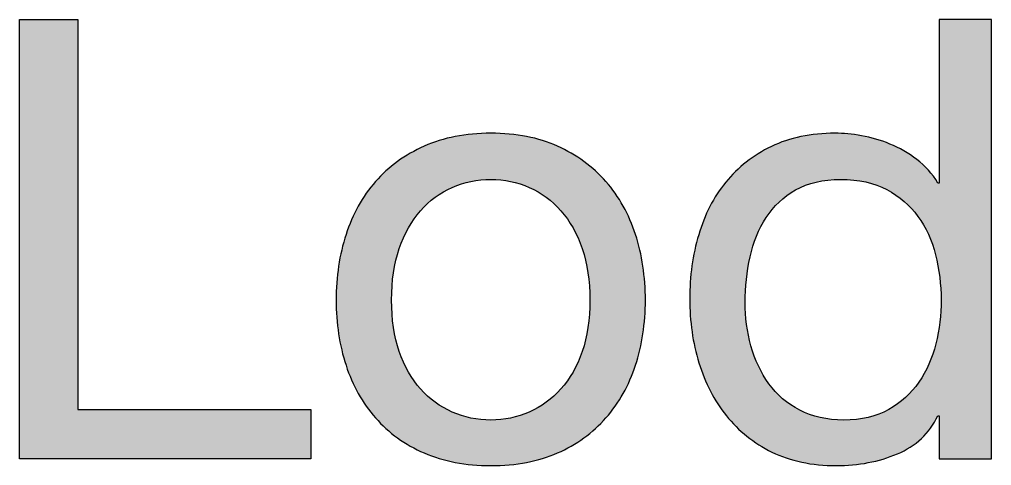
# Paper-space layout 'A0mask (portrait)' of a CAD drawing. Extents: x 0 to 810, y 0 to 1153.
# Drawn here: x 674.49 to 681, y 64.5 to 67.48 of the extents above; entities that cross this region are included whole.
import ezdxf
from ezdxf.enums import TextEntityAlignment as Align

# ---------------------------------------------------------------- set-up
doc = ezdxf.new("R2010")
doc.units = 0
doc.layers.get('0').update_dxf_attribs({"linetype": 'CONTINUOUS'})
doc.layers.get('Defpoints').update_dxf_attribs({"linetype": 'CONTINUOUS'})
doc.layers.add('JPP_Mask', color=7, linetype='CONTINUOUS')
doc.styles.add('JPP', font='arial.ttf')

# ---------------------------------------------------------------- blocks, each defined once
blk = doc.blocks.new('A0mask (portrait)')
at = {"true_color": 0x004a91}
blk.add_hatch(color=154, dxfattribs=at).paths.add_polyline_path([(676.4426, 64.8708), (674.8853, 64.8708), (674.8853, 67.4828), (674.4938, 67.4828), (674.4938, 64.5412), (676.4426, 64.5412)])
h = blk.add_hatch(color=154, dxfattribs=at)
edge = h.paths.add_edge_path()
edge.add_spline(control_points=[(680.9954, 65.0009), (680.9954, 65.3456), (680.9954, 65.834), (680.9954, 66.2864)], knot_values=[19.437481, 19.437481, 19.437481, 19.437481, 19.749975, 19.749975, 19.749975, 19.749975], degree=3, periodic=0)
edge.add_spline(control_points=[(680.9954, 66.2864), (680.9954, 66.7389), (680.9954, 67.1554), (680.9954, 67.3565)], knot_values=[19.124987, 19.124987, 19.124987, 19.124987, 19.437481, 19.437481, 19.437481, 19.437481], degree=3, periodic=0)
edge.add_spline(control_points=[(680.9954, 67.3565), (680.9954, 67.3816), (680.9954, 67.4034), (680.9954, 67.4214)], knot_values=[19.085926, 19.085926, 19.085926, 19.085926, 19.124987, 19.124987, 19.124987, 19.124987], degree=3, periodic=0)
edge.add_spline(control_points=[(680.9954, 67.4214), (680.9954, 67.4395), (680.9954, 67.4538), (680.9954, 67.4641)], knot_values=[19.046864, 19.046864, 19.046864, 19.046864, 19.085926, 19.085926, 19.085926, 19.085926], degree=3, periodic=0)
edge.add_spline(control_points=[(680.9954, 67.4828), (680.9954, 67.4828), (680.9954, 67.4828), (680.9954, 67.4828), (680.9954, 67.4828), (680.9954, 67.4828), (680.9954, 67.4828)], knot_values=[18.999258, 18.999258, 18.999258, 18.999258, 18.999583, 18.999583, 18.999583, 19.000326, 19.000326, 19.000326, 19.000326], degree=3, periodic=0)
edge.add_spline(control_points=[(680.9837, 67.4828), (680.9784, 67.4828), (680.9714, 67.4828), (680.9631, 67.4828)], knot_values=[18.812494, 18.812494, 18.812494, 18.812494, 18.890617, 18.890617, 18.890617, 18.890617], degree=3, periodic=0)
edge.add_spline(control_points=[(680.9631, 67.4828), (680.9464, 67.4828), (680.9244, 67.4828), (680.8997, 67.4828)], knot_values=[18.656247, 18.656247, 18.656247, 18.656247, 18.812494, 18.812494, 18.812494, 18.812494], degree=3, periodic=0)
edge.add_spline(control_points=[(680.8997, 67.4828), (680.875, 67.4828), (680.8476, 67.4828), (680.8202, 67.4828)], knot_values=[18.5, 18.5, 18.5, 18.5, 18.656247, 18.656247, 18.656247, 18.656247], degree=3, periodic=0)
edge.add_spline(control_points=[(680.8202, 67.4828), (680.7929, 67.4828), (680.7655, 67.4828), (680.7408, 67.4828)], knot_values=[18.343753, 18.343753, 18.343753, 18.343753, 18.5, 18.5, 18.5, 18.5], degree=3, periodic=0)
edge.add_spline(control_points=[(680.7408, 67.4828), (680.7161, 67.4828), (680.6941, 67.4828), (680.6774, 67.4828)], knot_values=[18.187506, 18.187506, 18.187506, 18.187506, 18.343753, 18.343753, 18.343753, 18.343753], degree=3, periodic=0)
edge.add_spline(control_points=[(680.6774, 67.4828), (680.6691, 67.4828), (680.6621, 67.4828), (680.6568, 67.4828)], knot_values=[18.109383, 18.109383, 18.109383, 18.109383, 18.187506, 18.187506, 18.187506, 18.187506], degree=3, periodic=0)
edge.add_spline(control_points=[(680.6451, 67.4828), (680.6451, 67.4828), (680.6451, 67.4828), (680.6451, 67.4828), (680.6451, 67.4828), (680.6451, 67.4828), (680.6451, 67.4828)], knot_values=[17.999522, 17.999522, 17.999522, 17.999522, 18.000874, 18.000874, 18.000874, 18.001353, 18.001353, 18.001353, 18.001353], degree=3, periodic=0)
edge.add_spline(control_points=[(680.6451, 67.4758), (680.6451, 67.472), (680.6451, 67.4667), (680.6451, 67.46)], knot_values=[17.914074, 17.914074, 17.914074, 17.914074, 17.953136, 17.953136, 17.953136, 17.953136], degree=3, periodic=0)
edge.add_spline(control_points=[(680.6451, 67.46), (680.6451, 67.4532), (680.6451, 67.4451), (680.6451, 67.4358)], knot_values=[17.875012, 17.875012, 17.875012, 17.875012, 17.914074, 17.914074, 17.914074, 17.914074], degree=3, periodic=0)
edge.add_spline(control_points=[(680.6451, 67.4358), (680.6451, 67.3609), (680.6451, 67.2057), (680.6451, 67.0372)], knot_values=[17.562519, 17.562519, 17.562519, 17.562519, 17.875012, 17.875012, 17.875012, 17.875012], degree=3, periodic=0)
edge.add_spline(control_points=[(680.6451, 67.0372), (680.6451, 66.8686), (680.6451, 66.6867), (680.6451, 66.5583)], knot_values=[17.250025, 17.250025, 17.250025, 17.250025, 17.562519, 17.562519, 17.562519, 17.562519], degree=3, periodic=0)
edge.add_spline(control_points=[(680.6451, 66.5583), (680.6451, 66.5262), (680.6451, 66.4974), (680.6451, 66.473)], knot_values=[17.171902, 17.171902, 17.171902, 17.171902, 17.250025, 17.250025, 17.250025, 17.250025], degree=3, periodic=0)
edge.add_spline(control_points=[(680.6451, 66.473), (680.6451, 66.4487), (680.6451, 66.4287), (680.6451, 66.4141)], knot_values=[17.093778, 17.093778, 17.093778, 17.093778, 17.171902, 17.171902, 17.171902, 17.171902], degree=3, periodic=0)
edge.add_spline(control_points=[(680.6451, 66.4141), (680.6451, 66.4068), (680.6451, 66.4009), (680.6451, 66.3965)], knot_values=[17.054716, 17.054716, 17.054716, 17.054716, 17.093778, 17.093778, 17.093778, 17.093778], degree=3, periodic=0)
edge.add_spline(control_points=[(680.6451, 66.3965), (680.6451, 66.3921), (680.6451, 66.3891), (680.6451, 66.3878)], knot_values=[17.015655, 17.015655, 17.015655, 17.015655, 17.054716, 17.054716, 17.054716, 17.054716], degree=3, periodic=0)
edge.add_spline(control_points=[(680.6451, 66.3878), (680.6451, 66.3876), (680.6451, 66.3875), (680.6451, 66.3874)], knot_values=[17.010772, 17.010772, 17.010772, 17.010772, 17.015655, 17.015655, 17.015655, 17.015655], degree=3, periodic=0)
edge.add_spline(control_points=[(680.6451, 66.3874), (680.6451, 66.3873), (680.6451, 66.3872), (680.6451, 66.3871)], knot_values=[17.005889, 17.005889, 17.005889, 17.005889, 17.010772, 17.010772, 17.010772, 17.010772], degree=3, periodic=0)
edge.add_spline(control_points=[(680.6451, 66.3871), (680.6451, 66.3871), (680.6451, 66.3871), (680.6451, 66.3871)], knot_values=[17.003448, 17.003448, 17.003448, 17.003448, 17.005889, 17.005889, 17.005889, 17.005889], degree=3, periodic=0)
edge.add_spline(control_points=[(680.6451, 66.3871), (680.6451, 66.387), (680.6451, 66.387), (680.6451, 66.387)], knot_values=[17.001007, 17.001007, 17.001007, 17.001007, 17.003448, 17.003448, 17.003448, 17.003448], degree=3, periodic=0)
edge.add_spline(control_points=[(680.6451, 66.387), (680.6451, 66.387), (680.6451, 66.387), (680.6451, 66.387)], knot_values=[17.000701, 17.000701, 17.000701, 17.000701, 17.001007, 17.001007, 17.001007, 17.001007], degree=3, periodic=0)
edge.add_spline(control_points=[(680.6389, 66.387), (680.6378, 66.387), (680.637, 66.387), (680.637, 66.387), (680.5987, 66.4502), (680.5514, 66.503), (680.495, 66.5456), (680.4387, 66.5882), (680.3791, 66.6225), (680.3156, 66.6485)], knot_values=[14, 14, 14, 14, 14.312544, 14.312544, 14.312544, 15.312544, 15.312544, 15.312544, 16.312544, 16.312544, 16.312544, 16.312544], degree=3, periodic=0)
edge.add_spline(control_points=[(680.3156, 66.6485), (680.2527, 66.6746), (680.1893, 66.6933), (680.1263, 66.7042)], knot_values=[13, 13, 13, 13, 14, 14, 14, 14], degree=3, periodic=0)
edge.add_spline(control_points=[(680.1263, 66.7042), (680.0629, 66.7151), (680.0037, 66.7207), (679.9488, 66.7207)], knot_values=[12, 12, 12, 12, 13, 13, 13, 13], degree=3, periodic=0)
edge.add_spline(control_points=[(679.9488, 66.7207), (679.7869, 66.7207), (679.6449, 66.6911), (679.5228, 66.6322)], knot_values=[11, 11, 11, 11, 12, 12, 12, 12], degree=3, periodic=0)
edge.add_spline(control_points=[(679.5228, 66.6322), (679.4002, 66.573), (679.2989, 66.4933), (679.2179, 66.3932)], knot_values=[10, 10, 10, 10, 11, 11, 11, 11], degree=3, periodic=0)
edge.add_spline(control_points=[(679.2179, 66.3932), (679.1365, 66.2928), (679.0764, 66.1754), (679.0366, 66.041)], knot_values=[9, 9, 9, 9, 10, 10, 10, 10], degree=3, periodic=0)
edge.add_spline(control_points=[(679.0366, 66.041), (678.9964, 65.9063), (678.9765, 65.7634), (678.9765, 65.6124), (678.9765, 65.4614), (678.9973, 65.3184), (679.0385, 65.184)], knot_values=[7, 7, 7, 7, 8, 8, 8, 9, 9, 9, 9], degree=3, periodic=0)
edge.add_spline(control_points=[(679.0385, 65.184), (679.0797, 65.0493), (679.1408, 64.9312), (679.2217, 64.8297)], knot_values=[6, 6, 6, 6, 7, 7, 7, 7], degree=3, periodic=0)
edge.add_spline(control_points=[(679.2217, 64.8297), (679.3027, 64.7279), (679.4044, 64.6469), (679.5265, 64.5864)], knot_values=[5, 5, 5, 5, 6, 6, 6, 6], degree=3, periodic=0)
edge.add_spline(control_points=[(679.5265, 64.5864), (679.6487, 64.526), (679.7926, 64.4959), (679.9573, 64.4959)], knot_values=[4, 4, 4, 4, 5, 5, 5, 5], degree=3, periodic=0)
edge.add_spline(control_points=[(679.9573, 64.4959), (680.1055, 64.4959), (680.2413, 64.522), (680.3653, 64.5741)], knot_values=[3, 3, 3, 3, 4, 4, 4, 4], degree=3, periodic=0)
edge.add_spline(control_points=[(680.3653, 64.5741), (680.4889, 64.6264), (680.5793, 64.7113), (680.637, 64.8297)], knot_values=[2, 2, 2, 2, 3, 3, 3, 3], degree=3, periodic=0)
edge.add_spline(control_points=[(680.6451, 64.8297), (680.6451, 64.8297), (680.6451, 64.7575), (680.6451, 64.6854)], knot_values=[0.5, 0.5, 0.5, 0.5, 1, 1, 1, 1], degree=3, periodic=0)
edge.add_spline(control_points=[(680.6451, 64.6854), (680.6451, 64.6133), (680.6451, 64.5412), (680.6451, 64.5412), (680.6451, 64.5412), (680.6793, 64.5412), (680.7264, 64.5412)], knot_values=[20.687456, 20.687456, 20.687456, 20.687456, 21.187456, 21.187456, 21.187456, 21.5, 21.5, 21.5, 21.5], degree=3, periodic=0)
edge.add_spline(control_points=[(680.7264, 64.5412), (680.7734, 64.5412), (680.8333, 64.5412), (680.8846, 64.5412)], knot_values=[20.374962, 20.374962, 20.374962, 20.374962, 20.687456, 20.687456, 20.687456, 20.687456], degree=3, periodic=0)
edge.add_spline(control_points=[(680.8846, 64.5412), (680.9102, 64.5412), (680.9337, 64.5412), (680.9524, 64.5412)], knot_values=[20.218716, 20.218716, 20.218716, 20.218716, 20.374962, 20.374962, 20.374962, 20.374962], degree=3, periodic=0)
edge.add_spline(control_points=[(680.9524, 64.5412), (680.9711, 64.5412), (680.985, 64.5412), (680.9915, 64.5412)], knot_values=[20.062469, 20.062469, 20.062469, 20.062469, 20.218716, 20.218716, 20.218716, 20.218716], degree=3, periodic=0)
edge.add_spline(control_points=[(680.9954, 64.5412), (680.9954, 64.5412), (680.9954, 64.5412), (680.9954, 64.5412), (680.9954, 64.5412), (680.9954, 64.5412), (680.9954, 64.5412)], knot_values=[19.999756, 19.999756, 19.999756, 19.999756, 20.000581, 20.000581, 20.000581, 20.000824, 20.000824, 20.000824, 20.000824], degree=3, periodic=0)
edge.add_spline(control_points=[(680.9954, 64.5412), (680.9954, 64.5412), (680.9954, 64.5412), (680.9954, 64.5412)], knot_values=[19.999604, 19.999604, 19.999604, 19.999604, 19.999756, 19.999756, 19.999756, 19.999756], degree=3, periodic=0)
edge.add_spline(control_points=[(680.9954, 64.5433), (680.9954, 64.5468), (680.9954, 64.5547), (680.9954, 64.5666)], knot_values=[19.945284, 19.945284, 19.945284, 19.945284, 19.984345, 19.984345, 19.984345, 19.984345], degree=3, periodic=0)
edge.add_spline(control_points=[(680.9954, 64.5666), (680.9954, 64.5785), (680.9954, 64.5944), (680.9954, 64.6139)], knot_values=[19.906222, 19.906222, 19.906222, 19.906222, 19.945284, 19.945284, 19.945284, 19.945284], degree=3, periodic=0)
edge.add_spline(control_points=[(680.9954, 64.6139), (680.9954, 64.653), (680.9954, 64.7066), (680.9954, 64.772)], knot_values=[19.828098, 19.828098, 19.828098, 19.828098, 19.906222, 19.906222, 19.906222, 19.906222], degree=3, periodic=0)
edge.add_spline(control_points=[(680.9954, 64.772), (680.9954, 64.8375), (680.9954, 64.9147), (680.9954, 65.0009)], knot_values=[19.749975, 19.749975, 19.749975, 19.749975, 19.828098, 19.828098, 19.828098, 19.828098], degree=3, periodic=0)
edge = h.paths.add_edge_path(flags=16)
edge.add_spline(control_points=[(680.6228, 65.3115), (680.5992, 65.2155), (680.5613, 65.1295), (680.5092, 65.054), (680.4572, 64.9785), (680.39, 64.9175), (680.3076, 64.8708)], knot_values=[4, 4, 4, 4, 5, 5, 5, 6, 6, 6, 6], degree=3, periodic=0)
edge.add_spline(control_points=[(680.3076, 64.8708), (680.2252, 64.824), (680.1249, 64.8008), (680.0065, 64.8008)], knot_values=[3, 3, 3, 3, 4, 4, 4, 4], degree=3, periodic=0)
edge.add_spline(control_points=[(680.0065, 64.8008), (679.8939, 64.8008), (679.7959, 64.8226), (679.7121, 64.8666), (679.6283, 64.9106), (679.5597, 64.9695), (679.5062, 65.0439)], knot_values=[1, 1, 1, 1, 2, 2, 2, 3, 3, 3, 3], degree=3, periodic=0)
edge.add_spline(control_points=[(679.5062, 65.0439), (679.4527, 65.1179), (679.4125, 65.2024), (679.3864, 65.2971)], knot_values=[0, 0, 0, 0, 1, 1, 1, 1], degree=3, periodic=0)
edge.add_spline(control_points=[(679.3864, 65.2971), (679.3604, 65.392), (679.3476, 65.4888), (679.3476, 65.5877)], knot_values=[15, 15, 15, 15, 16, 16, 16, 16], degree=3, periodic=0)
edge.add_spline(control_points=[(679.3476, 65.5877), (679.3476, 65.6921), (679.3585, 65.7937), (679.3803, 65.8926)], knot_values=[14, 14, 14, 14, 15, 15, 15, 15], degree=3, periodic=0)
edge.add_spline(control_points=[(679.3803, 65.8926), (679.4025, 65.9915), (679.438, 66.0793), (679.4877, 66.1563)], knot_values=[13, 13, 13, 13, 14, 14, 14, 14], degree=3, periodic=0)
edge.add_spline(control_points=[(679.4877, 66.1563), (679.537, 66.2332), (679.6028, 66.2949), (679.6851, 66.3416)], knot_values=[12, 12, 12, 12, 13, 13, 13, 13], degree=3, periodic=0)
edge.add_spline(control_points=[(679.6851, 66.3416), (679.768, 66.3882), (679.8678, 66.4116), (679.9862, 66.4116)], knot_values=[11, 11, 11, 11, 12, 12, 12, 12], degree=3, periodic=0)
edge.add_spline(control_points=[(679.9862, 66.4116), (680.1069, 66.4116), (680.2101, 66.3889), (680.2953, 66.3437)], knot_values=[10, 10, 10, 10, 11, 11, 11, 11], degree=3, periodic=0)
edge.add_spline(control_points=[(680.2953, 66.3437), (680.38, 66.2985), (680.4496, 66.2386), (680.5031, 66.1645)], knot_values=[9, 9, 9, 9, 10, 10, 10, 10], degree=3, periodic=0)
edge.add_spline(control_points=[(680.5031, 66.1645), (680.5566, 66.0902), (680.5959, 66.0045), (680.6205, 65.907), (680.6451, 65.8095), (680.6579, 65.7085), (680.6579, 65.6041)], knot_values=[7, 7, 7, 7, 8, 8, 8, 9, 9, 9, 9], degree=3, periodic=0)
edge.add_spline(control_points=[(680.6579, 65.6041), (680.6579, 65.5051), (680.646, 65.4076), (680.6228, 65.3115)], knot_values=[6, 6, 6, 6, 7, 7, 7, 7], degree=3, periodic=0)
h = blk.add_hatch(color=154, dxfattribs=at)
edge = h.paths.add_edge_path()
edge.add_spline(control_points=[(678.0927, 64.5802), (678.2206, 64.6365), (678.3285, 64.7149), (678.4165, 64.8152)], knot_values=[9, 9, 9, 9, 10, 10, 10, 10], degree=3, periodic=0)
edge.add_spline(control_points=[(678.4165, 64.8152), (678.5041, 64.9153), (678.5704, 65.0327), (678.6139, 65.1674)], knot_values=[8, 8, 8, 8, 9, 9, 9, 9], degree=3, periodic=0)
edge.add_spline(control_points=[(678.6139, 65.1674), (678.6579, 65.3018), (678.6802, 65.4476), (678.6802, 65.6041)], knot_values=[7, 7, 7, 7, 8, 8, 8, 8], degree=3, periodic=0)
edge.add_spline(control_points=[(678.6802, 65.6041), (678.6802, 65.7608), (678.6579, 65.907), (678.6139, 66.0429)], knot_values=[6, 6, 6, 6, 7, 7, 7, 7], degree=3, periodic=0)
edge.add_spline(control_points=[(678.6139, 66.0429), (678.5704, 66.179), (678.5041, 66.2971), (678.4165, 66.3972)], knot_values=[5, 5, 5, 5, 6, 6, 6, 6], degree=3, periodic=0)
edge.add_spline(control_points=[(678.4165, 66.3972), (678.3285, 66.4975), (678.2206, 66.5766), (678.0927, 66.6341)], knot_values=[4, 4, 4, 4, 5, 5, 5, 5], degree=3, periodic=0)
edge.add_spline(control_points=[(678.0927, 66.6341), (677.9654, 66.6919), (677.8163, 66.7207), (677.6459, 66.7207)], knot_values=[3, 3, 3, 3, 4, 4, 4, 4], degree=3, periodic=0)
edge.add_spline(control_points=[(677.6459, 66.7207), (677.4783, 66.7207), (677.3302, 66.6919), (677.2009, 66.6341)], knot_values=[2, 2, 2, 2, 3, 3, 3, 3], degree=3, periodic=0)
edge.add_spline(control_points=[(677.2009, 66.6341), (677.0717, 66.5766), (676.9633, 66.4975), (676.8753, 66.3972)], knot_values=[1, 1, 1, 1, 2, 2, 2, 2], degree=3, periodic=0)
edge.add_spline(control_points=[(676.8753, 66.3972), (676.7877, 66.2971), (676.7214, 66.179), (676.6779, 66.0429)], knot_values=[0, 0, 0, 0, 1, 1, 1, 1], degree=3, periodic=0)
edge.add_spline(control_points=[(676.6779, 66.0429), (676.6339, 65.907), (676.6116, 65.7608), (676.6116, 65.6041)], knot_values=[15, 15, 15, 15, 16, 16, 16, 16], degree=3, periodic=0)
edge.add_spline(control_points=[(676.6116, 65.6041), (676.6116, 65.4476), (676.6339, 65.3018), (676.6779, 65.1674)], knot_values=[14, 14, 14, 14, 15, 15, 15, 15], degree=3, periodic=0)
edge.add_spline(control_points=[(676.6779, 65.1674), (676.7214, 65.0327), (676.7877, 64.9153), (676.8753, 64.8152)], knot_values=[13, 13, 13, 13, 14, 14, 14, 14], degree=3, periodic=0)
edge.add_spline(control_points=[(676.8753, 64.8152), (676.9633, 64.7149), (677.0717, 64.6365), (677.2009, 64.5802)], knot_values=[12, 12, 12, 12, 13, 13, 13, 13], degree=3, periodic=0)
edge.add_spline(control_points=[(677.2009, 64.5802), (677.3302, 64.5241), (677.4783, 64.4959), (677.6459, 64.4959)], knot_values=[11, 11, 11, 11, 12, 12, 12, 12], degree=3, periodic=0)
edge.add_spline(control_points=[(677.6459, 64.4959), (677.8163, 64.4959), (677.9654, 64.5241), (678.0927, 64.5802)], knot_values=[10, 10, 10, 10, 11, 11, 11, 11], degree=3, periodic=0)
edge = h.paths.add_edge_path(flags=16)
edge.add_spline(control_points=[(678.1155, 65.0088), (678.0554, 64.9414), (677.9843, 64.89), (677.9034, 64.8543), (677.8225, 64.8185), (677.7368, 64.8008), (677.6459, 64.8008)], knot_values=[3, 3, 3, 3, 4, 4, 4, 5, 5, 5, 5], degree=3, periodic=0)
edge.add_spline(control_points=[(677.6459, 64.8008), (677.5555, 64.8008), (677.4693, 64.8185), (677.3884, 64.8543), (677.3074, 64.89), (677.2364, 64.9414), (677.1763, 65.0088)], knot_values=[1, 1, 1, 1, 2, 2, 2, 3, 3, 3, 3], degree=3, periodic=0)
edge.add_spline(control_points=[(677.1763, 65.0088), (677.1157, 65.076), (677.0684, 65.1598), (677.0343, 65.2602)], knot_values=[0, 0, 0, 0, 1, 1, 1, 1], degree=3, periodic=0)
edge.add_spline(control_points=[(677.0343, 65.2602), (676.9998, 65.3603), (676.9827, 65.4751), (676.9827, 65.6041)], knot_values=[15, 15, 15, 15, 16, 16, 16, 16], degree=3, periodic=0)
edge.add_spline(control_points=[(676.9827, 65.6041), (676.9827, 65.7333), (676.9998, 65.8479), (677.0343, 65.9482)], knot_values=[14, 14, 14, 14, 15, 15, 15, 15], degree=3, periodic=0)
edge.add_spline(control_points=[(677.0343, 65.9482), (677.0684, 66.0483), (677.1157, 66.1328), (677.1763, 66.2015)], knot_values=[13, 13, 13, 13, 14, 14, 14, 14], degree=3, periodic=0)
edge.add_spline(control_points=[(677.1763, 66.2015), (677.2364, 66.2701), (677.3074, 66.3224), (677.3884, 66.3581), (677.4693, 66.3939), (677.5555, 66.4116), (677.6459, 66.4116)], knot_values=[11, 11, 11, 11, 12, 12, 12, 13, 13, 13, 13], degree=3, periodic=0)
edge.add_spline(control_points=[(677.6459, 66.4116), (677.7368, 66.4116), (677.8225, 66.3939), (677.9034, 66.3581), (677.9843, 66.3224), (678.0554, 66.2701), (678.1155, 66.2015)], knot_values=[9, 9, 9, 9, 10, 10, 10, 11, 11, 11, 11], degree=3, periodic=0)
edge.add_spline(control_points=[(678.1155, 66.2015), (678.1761, 66.1328), (678.2234, 66.0483), (678.2579, 65.9482)], knot_values=[8, 8, 8, 8, 9, 9, 9, 9], degree=3, periodic=0)
edge.add_spline(control_points=[(678.2579, 65.9482), (678.292, 65.8479), (678.3091, 65.7333), (678.3091, 65.6041)], knot_values=[7, 7, 7, 7, 8, 8, 8, 8], degree=3, periodic=0)
edge.add_spline(control_points=[(678.3091, 65.6041), (678.3091, 65.4751), (678.292, 65.3603), (678.2579, 65.2602)], knot_values=[6, 6, 6, 6, 7, 7, 7, 7], degree=3, periodic=0)
edge.add_spline(control_points=[(678.2579, 65.2602), (678.2234, 65.1598), (678.1761, 65.076), (678.1155, 65.0088)], knot_values=[5, 5, 5, 5, 6, 6, 6, 6], degree=3, periodic=0)
at = {"layer": 'Defpoints', "color": 154, "true_color": 0x004a91}
blk.add_lwpolyline([(674.8853, 67.4828), (674.8853, 64.8708), (676.4426, 64.8708), (676.4426, 64.5412), (674.4938, 64.5412), (674.4938, 67.4828), (674.8853, 67.4828)], dxfattribs=at)
for points, knots in [([(680.6451, 64.5412), (680.6451, 64.5412), (680.6451, 64.8297), (680.6451, 64.8297), (680.6451, 64.8297), (680.637, 64.8297), (680.637, 64.8297), (680.5793, 64.7113), (680.4889, 64.6264), (680.3653, 64.5741), (680.2413, 64.522), (680.1055, 64.4959), (679.9573, 64.4959), (679.7926, 64.4959), (679.6487, 64.526), (679.5265, 64.5864), (679.4044, 64.6469), (679.3027, 64.7279), (679.2217, 64.8297), (679.1408, 64.9312), (679.0797, 65.0493), (679.0385, 65.184), (678.9973, 65.3184), (678.9765, 65.4614), (678.9765, 65.6124), (678.9765, 65.7634), (678.9964, 65.9063), (679.0366, 66.041), (679.0764, 66.1754), (679.1365, 66.2928), (679.2179, 66.3932), (679.2989, 66.4933), (679.4002, 66.573), (679.5228, 66.6322), (679.6449, 66.6911), (679.7869, 66.7207), (679.9488, 66.7207), (680.0037, 66.7207), (680.0629, 66.7151), (680.1263, 66.7042), (680.1893, 66.6933), (680.2527, 66.6746), (680.3156, 66.6485), (680.3791, 66.6225), (680.4387, 66.5882), (680.495, 66.5456), (680.5514, 66.503), (680.5987, 66.4502), (680.637, 66.387), (680.637, 66.387), (680.6451, 66.387), (680.6451, 66.387), (680.6451, 66.387), (680.6451, 67.4828), (680.6451, 67.4828), (680.6451, 67.4828), (680.9954, 67.4828), (680.9954, 67.4828), (680.9954, 67.4828), (680.9954, 64.5412), (680.9954, 64.5412), (680.9954, 64.5412), (680.6451, 64.5412), (680.6451, 64.5412)], [0, 0, 0, 0, 1, 1, 1, 2, 2, 2, 3, 3, 3, 4, 4, 4, 5, 5, 5, 6, 6, 6, 7, 7, 7, 8, 8, 8, 9, 9, 9, 10, 10, 10, 11, 11, 11, 12, 12, 12, 13, 13, 13, 14, 14, 14, 15, 15, 15, 16, 16, 16, 17, 17, 17, 18, 18, 18, 19, 19, 19, 20, 20, 20, 21, 21, 21, 21]), ([(676.6779, 66.0429), (676.7214, 66.179), (676.7877, 66.2971), (676.8753, 66.3972), (676.9633, 66.4975), (677.0717, 66.5766), (677.2009, 66.6341), (677.3302, 66.6919), (677.4783, 66.7207), (677.6459, 66.7207), (677.8163, 66.7207), (677.9654, 66.6919), (678.0927, 66.6341), (678.2206, 66.5766), (678.3285, 66.4975), (678.4165, 66.3972), (678.5041, 66.2971), (678.5704, 66.179), (678.6139, 66.0429), (678.6579, 65.907), (678.6802, 65.7608), (678.6802, 65.6041), (678.6802, 65.4476), (678.6579, 65.3018), (678.6139, 65.1674), (678.5704, 65.0327), (678.5041, 64.9153), (678.4165, 64.8152), (678.3285, 64.7149), (678.2206, 64.6365), (678.0927, 64.5802), (677.9654, 64.5241), (677.8163, 64.4959), (677.6459, 64.4959), (677.4783, 64.4959), (677.3302, 64.5241), (677.2009, 64.5802), (677.0717, 64.6365), (676.9633, 64.7149), (676.8753, 64.8152), (676.7877, 64.9153), (676.7214, 65.0327), (676.6779, 65.1674), (676.6339, 65.3018), (676.6116, 65.4476), (676.6116, 65.6041), (676.6116, 65.7608), (676.6339, 65.907), (676.6779, 66.0429)], [0, 0, 0, 0, 1, 1, 1, 2, 2, 2, 3, 3, 3, 4, 4, 4, 5, 5, 5, 6, 6, 6, 7, 7, 7, 8, 8, 8, 9, 9, 9, 10, 10, 10, 11, 11, 11, 12, 12, 12, 13, 13, 13, 14, 14, 14, 15, 15, 15, 16, 16, 16, 16]), ([(677.0343, 65.2602), (677.0684, 65.1598), (677.1157, 65.076), (677.1763, 65.0088), (677.2364, 64.9414), (677.3074, 64.89), (677.3884, 64.8543), (677.4693, 64.8185), (677.5555, 64.8008), (677.6459, 64.8008), (677.7368, 64.8008), (677.8225, 64.8185), (677.9034, 64.8543), (677.9843, 64.89), (678.0554, 64.9414), (678.1155, 65.0088), (678.1761, 65.076), (678.2234, 65.1598), (678.2579, 65.2602), (678.292, 65.3603), (678.3091, 65.4751), (678.3091, 65.6041), (678.3091, 65.7333), (678.292, 65.8479), (678.2579, 65.9482), (678.2234, 66.0483), (678.1761, 66.1328), (678.1155, 66.2015), (678.0554, 66.2701), (677.9843, 66.3224), (677.9034, 66.3581), (677.8225, 66.3939), (677.7368, 66.4116), (677.6459, 66.4116), (677.5555, 66.4116), (677.4693, 66.3939), (677.3884, 66.3581), (677.3074, 66.3224), (677.2364, 66.2701), (677.1763, 66.2015), (677.1157, 66.1328), (677.0684, 66.0483), (677.0343, 65.9482), (676.9998, 65.8479), (676.9827, 65.7333), (676.9827, 65.6041), (676.9827, 65.4751), (676.9998, 65.3603), (677.0343, 65.2602)], [0, 0, 0, 0, 1, 1, 1, 2, 2, 2, 3, 3, 3, 4, 4, 4, 5, 5, 5, 6, 6, 6, 7, 7, 7, 8, 8, 8, 9, 9, 9, 10, 10, 10, 11, 11, 11, 12, 12, 12, 13, 13, 13, 14, 14, 14, 15, 15, 15, 16, 16, 16, 16]), ([(679.3864, 65.2971), (679.4125, 65.2024), (679.4527, 65.1179), (679.5062, 65.0439), (679.5597, 64.9695), (679.6283, 64.9106), (679.7121, 64.8666), (679.7959, 64.8226), (679.8939, 64.8008), (680.0065, 64.8008), (680.1249, 64.8008), (680.2252, 64.824), (680.3076, 64.8708), (680.39, 64.9175), (680.4572, 64.9785), (680.5092, 65.054), (680.5613, 65.1295), (680.5992, 65.2155), (680.6228, 65.3115), (680.646, 65.4076), (680.6579, 65.5051), (680.6579, 65.6041), (680.6579, 65.7085), (680.6451, 65.8095), (680.6205, 65.907), (680.5959, 66.0045), (680.5566, 66.0902), (680.5031, 66.1645), (680.4496, 66.2386), (680.38, 66.2985), (680.2953, 66.3437), (680.2101, 66.3889), (680.1069, 66.4116), (679.9862, 66.4116), (679.8678, 66.4116), (679.768, 66.3882), (679.6851, 66.3416), (679.6028, 66.2949), (679.537, 66.2332), (679.4877, 66.1563), (679.438, 66.0793), (679.4025, 65.9915), (679.3803, 65.8926), (679.3585, 65.7937), (679.3476, 65.6921), (679.3476, 65.5877), (679.3476, 65.4888), (679.3604, 65.392), (679.3864, 65.2971)], [0, 0, 0, 0, 1, 1, 1, 2, 2, 2, 3, 3, 3, 4, 4, 4, 5, 5, 5, 6, 6, 6, 7, 7, 7, 8, 8, 8, 9, 9, 9, 10, 10, 10, 11, 11, 11, 12, 12, 12, 13, 13, 13, 14, 14, 14, 15, 15, 15, 16, 16, 16, 16])]:
    blk.add_open_spline(points, degree=3, knots=knots, dxfattribs=at)
at = {"color": 7, "style": 'JPP'}
for tag, p in [('Client', (743, 115)), ('Project1', (743, 90)), ('Project2', (743, 82.5)), ('Project3', (743, 75)), ('Title1', (743, 57.5)), ('Title2', (743, 50)), ('Title3', (743, 42.5)), ('Status', (635, 7.5))]:
    blk.add_attdef(tag, text='', height=3.5, dxfattribs=at).set_placement(p, align=Align.MIDDLE_LEFT)
at = {"color": 2, "style": 'JPP'}
for tag, p in [('Scale', (662.5, 25)), ('Checked', (752.5, 25)), ('Drawn', (707.5, 25)), ('Date', (797.5, 25))]:
    blk.add_attdef(tag, text='', height=2, dxfattribs=at).set_placement(p, align=Align.MIDDLE_CENTER)
at = {"color": 6, "style": 'JPP'}
for tag, p in [('Ref', (725, 7.5)), ('DrgNo.', (767, 7.5))]:
    blk.add_attdef(tag, text='', height=4, dxfattribs=at).set_placement(p, align=Align.MIDDLE_LEFT)
blk.add_attdef('Rev', text='', height=4, dxfattribs=at).set_placement((801.2747, 7.5), align=Align.MIDDLE_CENTER)

psp = doc.layouts.new('A0mask (portrait)')

# ---------------------------------------------------------------- block references
at = {"layer": 'JPP_Mask'}
psp.add_blockref('A0mask (portrait)', (0, 0), dxfattribs=at)

doc.saveas('drawing.dxf')
